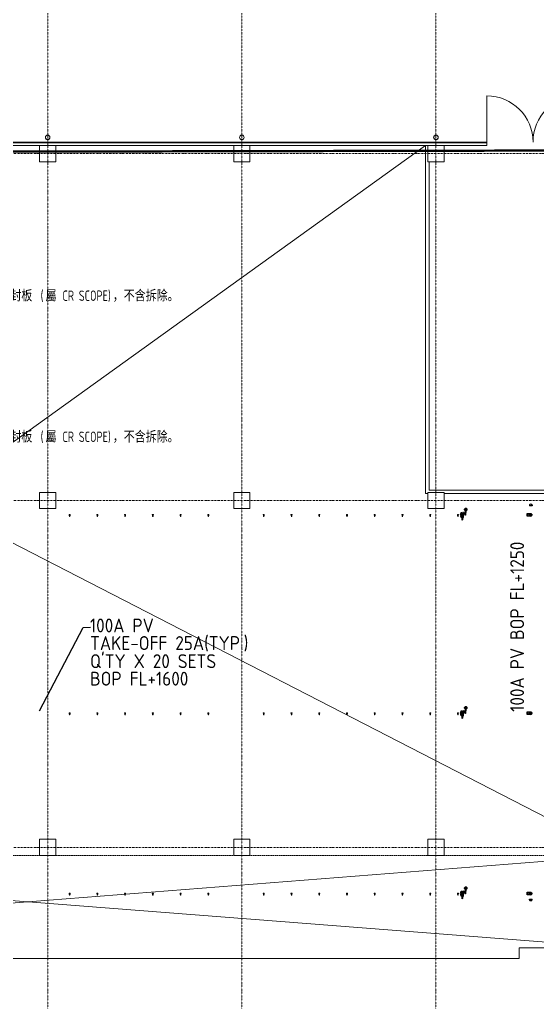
# Model space of a CAD drawing. Extents: x -122301 to 290600, y -29000 to 395522.
# Drawn here: x 217187 to 239587, y 53300 to 95792 of the extents above; entities that cross this region are included whole.
import ezdxf
from ezdxf.enums import TextEntityAlignment as Align

# ---------------------------------------------------------------- set-up
doc = ezdxf.new("R2010")
doc.units = 0
doc.header["$LTSCALE"] = 10
for name, pattern in [('H12PL2$0$HIDDEN', [0.375, 0.25, -0.125]), ('H12PL2$0$JJP_三點線', [0.9, 0.3, -0.15, 0, -0.15, 0, -0.15, 0, -0.15]), ('XFM7P20PV$0$CENTER', [2, 1.25, -0.25, 0.25, -0.25]), ('XFM7P20PV$0$中心', [29.999999, 12, -6, 6, -6])]:
    doc.linetypes.add(name, pattern=pattern)
for name, color, linetype in [('H12PL2$0$A-OBJE-2D', 252, 'Continuous'), ('H12PL2$0$A-OBJE-MEP', 252, 'Continuous'), ('H12PL2$0$A-WALL-EX', 252, 'Continuous'), ('H12PL2$0$A-WALL-IN', 252, 'Continuous'), ('H12PL2$0$Door', 252, 'Continuous'), ('H12PL2$0$S-COL', 252, 'Continuous'), ('H12PL2$0$S-GRID', 252, 'Continuous'), ('XFDP20$0$A-Cancel Notes', 90, 'Continuous'), ('XFM7P20PV$0$PCWS-16.7-P', 252, 'Continuous'), ('XFM7P20PV$0$PIPE-TEXT', 252, 'Continuous'), ('XFM7P20PV$0$U-PV-PIPE', 252, 'Continuous'), ('XFM7P20PV$0$U-PV-TXT', 252, 'Continuous')]:
    doc.layers.add(name, color=color, linetype=linetype)
doc.styles.add('XFDP20$0$AA-TXT', font='isocp.shx', dxfattribs={"width": 0.8, "bigfont": 'china.shx'})
doc.styles.add('XFM7P20PV$0$aa-txt', font='isocp.shx', dxfattribs={"bigfont": 'chineset'})
doc.styles.add('XFM7P20PV$0$dim-txt', font='isocp.shx', dxfattribs={"width": 0.7, "bigfont": 'chineset'})
doc.dimstyles.new('XFM7P20PV$0$adim-100', dxfattribs={"dimscale": 100, "dimtxt": 0.25, "dimasz": 0.25, "dimexe": 0.1, "dimexo": 0.5, "dimgap": 0.15, "dimtad": 0, "dimdec": 4, "dimtxsty": 'XFM7P20PV$0$dim-txt', "dimcen": -0.025, "dimclrd": 3, "dimclre": 3, "dimclrt": 256, "dimadec": 0, "dimazin": 0, "dimtfac": 1, "dimtdec": 4, "dimtmove": 0, "dimatfit": 3, "dimfxl": 1.25, "dimarcsym": 0})

# ---------------------------------------------------------------- blocks, each defined once
blk = doc.blocks.new('XFDP20')
at = {"layer": 'XFDP20$0$A-Cancel Notes', "style": 'XFDP20$0$AA-TXT'}
for s, p in [('開孔臨時封板  屬', (214887, 83856, 0)), ('，不含拆除。', (221216, 83856, 0)), ('開孔臨時封板  屬', (214887, 77756, 0)), ('，不含拆除。', (221216, 77756, 0))]:
    blk.add_text(s, height=500, dxfattribs=at).set_placement(p, align=Align.MIDDLE_LEFT)
at = {"layer": 'XFDP20$0$A-Cancel Notes', "style": 'XFDP20$0$AA-TXT', "width": 0.8}
for p in [(218096, 83856, 0), (218096, 77756, 0)]:
    blk.add_text('(    CR SCOPE)', height=450, dxfattribs=at).set_placement(p, align=Align.MIDDLE_LEFT)
blk = doc.blocks.new('H12PL2')
at = {"layer": 'H12PL2$0$A-OBJE-2D', "lineweight": 0}
for p, q in [((192000, 59650), (234750, 90350)), ((192000, 85950), (243150, 59650)), ((192000, 55650), (243150, 59650)), ((243150, 55650), (192000, 59650))]:
    blk.add_line(p, q, dxfattribs=at)
blk.add_lwpolyline([(192000, 85950), (192000, 55200), (238800, 55200), (238800, 55650), (243150, 55650)], dxfattribs=at)
at = {"layer": 'H12PL2$0$A-OBJE-2D', "linetype": 'H12PL2$0$HIDDEN', "lineweight": 0}
blk.add_lwpolyline([(243150, 59650), (192000, 59650)], dxfattribs=at)
at = {"layer": 'H12PL2$0$A-OBJE-MEP', "lineweight": 0, "flags": 128}
for points in [[(218495, 90700, 1), (218305, 90700, 1)], [(226895, 90700, 1), (226705, 90700, 1)], [(235295, 90700, 1), (235105, 90700, 1)]]:
    blk.add_lwpolyline(points, format="xyb", close=True, dxfattribs=at)
at = {"layer": 'H12PL2$0$A-OBJE-MEP', "lineweight": 0}
for centre in [(218400, 90700), (226800, 90700), (235200, 90700)]:
    blk.add_circle(centre, 100, dxfattribs=at)
at = {"layer": 'H12PL2$0$A-WALL-EX', "lineweight": 0}
for p, q in [((151700, 90465), (237400, 90465)), ((237400, 90500), (237400, 90465)), ((237400, 90465), (237400, 90385)), ((237400, 90385), (237400, 90350))]:
    blk.add_line(p, q, dxfattribs=at)
at = {"layer": 'H12PL2$0$A-WALL-EX', "lineweight": 0, "flags": 128}
for points in [[(151550, 90350), (237400, 90350)], [(151700, 90500), (237360, 90500)], [(151700, 90500), (237360, 90500)], [(237400, 90500), (151700, 90500)]]:
    blk.add_lwpolyline(points, dxfattribs=at)
at = {"layer": 'H12PL2$0$A-WALL-IN', "lineweight": 0, "flags": 128}
for points in [[(234750, 90350), (234750, 75300)], [(234750, 90350), (234900, 90350)], [(234900, 75450), (234900, 89650)], [(234750, 75300), (234850, 75300)], [(243150, 75450), (234900, 75450)], [(235550, 75300), (243150, 75300)]]:
    blk.add_lwpolyline(points, dxfattribs=at)
at = {"layer": 'H12PL2$0$Door', "lineweight": 0}
for p, q in [((237400, 90500), (237400, 92500)), ((237400, 90500), (237400, 90465)), ((237400, 90500), (237400, 90465)), ((237400, 90465), (237400, 90385)), ((237400, 90465), (237400, 90385)), ((237400, 90385), (237400, 90350))]:
    blk.add_line(p, q, dxfattribs=at)
for centre, start, end in [((237400, 90500), 0, 90), ((241400, 90500), 90, 180)]:
    blk.add_arc(centre, 2000, start, end, dxfattribs=at)
at = {"layer": 'H12PL2$0$S-COL', "lineweight": 0, "flags": 128}
for points in [[(218050, 90350), (218050, 89650), (218750, 89650), (218750, 90350)], [(226450, 90350), (226450, 89650), (227150, 89650), (227150, 90350)], [(234850, 90350), (234850, 89650), (235550, 89650), (235550, 90350)]]:
    blk.add_lwpolyline(points, dxfattribs=at)
for points in [[(218050, 74650), (218750, 74650), (218750, 75350), (218050, 75350)], [(226450, 74650), (227150, 74650), (227150, 75350), (226450, 75350)], [(234850, 74650), (235550, 74650), (235550, 75350), (234850, 75350)], [(218050, 59650), (218750, 59650), (218750, 60350), (218050, 60350)], [(226450, 59650), (227150, 59650), (227150, 60350), (226450, 60350)], [(234850, 59650), (235550, 59650), (235550, 60350), (234850, 60350)]]:
    blk.add_lwpolyline(points, close=True, dxfattribs=at)
at = {"layer": 'H12PL2$0$S-GRID', "linetype": 'H12PL2$0$JJP_三點線', "lineweight": 0}
for p, q in [((218400, 128250), (218400, -28000)), ((226800, 128250), (226800, -28000)), ((235200, 128250), (235200, -28000)), ((-29000, 90000), (289600, 90000)), ((-29000, 75000), (289600, 75000)), ((-29000, 60000), (289600, 60000))]:
    blk.add_line(p, q, dxfattribs=at)
blk.add_blockref('XFDP20', (0, 0))
blk = doc.blocks.new('XFM7P20PV$0$球塞閥-二件式-25A-左側-捷流')
at = {"color": 7, "linetype": 'Continuous', "lineweight": 0, "extrusion": (2.22045e-16, 1, -2.22045e-16)}
for p, q in [((-9, 15), (-18, 0)), ((-18, 0), (-9, -15)), ((-14, 32), (-9, 32)), ((-14, 29), (-14, 32)), ((-9, 29), (-14, 29)), ((-10, 72), (11, 72)), ((-10, 68), (-10, 72)), ((-8, 68), (-10, 68)), ((-8, 36), (-9, 36)), ((-9, 21), (-9, 36)), ((9, 15), (-9, 15)), ((8, 72), (-8, 72)), ((-8, 47), (-8, 70)), ((-8, 47), (0, 47)), ((-8, 42), (-8, 47)), ((-8, 41), (-8, 42)), ((0, 42), (-8, 42)), ((8, 41), (-8, 41)), ((-4, 36), (-8, 36)), ((0, 48), (-4, 48)), ((-4, 47), (-4, 48)), ((-4, 41), (-4, 42)), ((-2, 30), (-2, 35)), ((2, 30), (-2, 30)), ((4, 48), (0, 48)), ((0, 47), (8, 47)), ((0, 42), (0, 47)), ((8, 42), (0, 42)), ((2, 35), (2, 30)), ((3, 32), (3, 29)), ((3, 32), (6, 32)), ((6, 29), (3, 29)), ((4, 47), (4, 48)), ((4, 41), (4, 42)), ((8, 36), (4, 36)), ((6, 32), (7, 32)), ((6, 29), (6, 32)), ((7, 29), (6, 29)), ((7, 32), (7, 29)), ((8, 70), (8, 47)), ((11, 68), (8, 68)), ((8, 42), (8, 47)), ((8, 42), (8, 41)), ((9, 36), (8, 36)), ((8, 32), (17, 32)), ((8, 29), (8, 32)), ((17, 29), (8, 29)), ((9, 32), (9, 36)), ((9, 21), (9, 29)), ((18, 0), (9, 15)), ((9, -15), (18, 0)), ((11, 68), (11, 72)), ((17, 29), (17, 32)), ((-9, -15), (9, -15))]:
    blk.add_line(p, q, dxfattribs=at)
at = {"color": 7, "linetype": 'Continuous', "lineweight": 0}
for centre, radius, start, end in [((0, 0), 23.1, 0, 180), ((0, 0), 23.1, 180, 0), ((-4, 35), 1.42, 0, 58.001), ((4, 35), 1.42, 121.999, 180)]:
    blk.add_arc(centre, radius, start, end, dxfattribs=at)
for points in [[(-8, 70), (-8, 71), (-8, 71), (-8, 71), (-8, 72), (-8, 72), (-8, 72)], [(8, 72), (8, 72), (8, 72), (8, 71), (8, 71), (8, 71), (8, 70)]]:
    blk.add_open_spline(points, degree=3, dxfattribs=at)
for points, knots in [([(-8, 36), (-8, 37), (-8, 38), (-8, 39), (-8, 39), (-8, 40), (-8, 40), (-8, 40), (-8, 41), (-8, 41)], [-6.586857, -6.586857, -6.586857, -6.586857, -4.917672, -4.917672, -3.301294, -3.301294, -1.594864, -1.594864, 0, 0, 0, 0]), ([(-3, 36), (-3, 36), (-3, 36), (-3, 36), (-4, 36), (-4, 36), (-4, 36), (-4, 36)], [-0.7953467, -0.7953467, -0.7953467, -0.7953467, -0.3971684, -0.3971684, -0.1815592, -0.1815592, 0, 0, 0, 0]), ([(4, 36), (4, 36), (4, 36), (4, 36), (3, 36), (3, 36), (3, 36), (3, 36)], [-0.7950738, -0.7950738, -0.7950738, -0.7950738, -0.6135769, -0.6135769, -0.3980416, -0.3980416, 0, 0, 0, 0]), ([(8, 41), (8, 41), (8, 40), (8, 40), (8, 40), (8, 39), (8, 39), (8, 38), (8, 37), (8, 36)], [-6.585553, -6.585553, -6.585553, -6.585553, -4.991005, -4.991005, -3.284912, -3.284912, -1.668854, -1.668854, 0, 0, 0, 0])]:
    blk.add_open_spline(points, degree=3, knots=knots, dxfattribs=at)
blk = doc.blocks.new('XFM7P20PV$0$A$C1EDF0D7A')
at = {"color": 1, "linetype": 'XFM7P20PV$0$CENTER'}
for p, q in [((0, 70.6501), (0, -70.6501)), ((70.6501, 0), (-152.4, 0))]:
    blk.add_line(p, q, dxfattribs=at)
at = {"color": 0}
blk.add_lwpolyline([(0, -57.15), (-152.4, -57.15), (-152.4, 57.15), (0, 57.15)], dxfattribs=at)
blk.add_arc((0, 0), 57.15, 270, 90, dxfattribs=at)
blk = doc.blocks.new('XFM7P20PV$0$球塞閥-二件式-15A-正視-捷流')
blk.add_line((-31, 56), (-31, 51))
at = {"color": 0, "linetype": 'Continuous', "lineweight": 0, "extrusion": (0, 1, -2.22045e-16)}
for p, q in [((-31, 52), (-30, 52)), ((-30, 52), (-11, 30)), ((-10, 32), (-28, 54)), ((-28, 12), (-15, 12)), ((-28, 0), (-28, 12)), ((-28, 0), (-15, 0)), ((-28, -12), (-28, 0)), ((-15, 0), (-15, 16)), ((5, 16), (-15, 16)), ((-11, 30), (-9, 29)), ((8, 32), (-10, 32)), ((-9, 38), (-9, 33)), ((-9, 38), (-5, 38)), ((-5, 33), (-9, 33)), ((-9, 29), (8, 29)), ((-9, 27), (-9, 16)), ((9, 27), (-9, 27)), ((-7, 23), (-6, 23)), ((-7, 20), (-7, 23)), ((-6, 20), (-7, 20)), ((-6, 23), (-3, 23)), ((-6, 20), (-6, 23)), ((-3, 20), (-6, 20)), ((-5, 38), (5, 38)), ((-5, 33), (-5, 38)), ((5, 33), (-5, 33)), ((-4, 39), (-4, 38)), ((4, 39), (-4, 39)), ((-4, 33), (-4, 32)), ((-4, 29), (-4, 27)), ((-3, 20), (-3, 23)), ((4, 38), (4, 39)), ((4, 32), (4, 33)), ((4, 27), (4, 29)), ((5, 38), (9, 38)), ((5, 33), (5, 38)), ((9, 33), (5, 33)), ((5, 16), (5, 0)), ((7, 0), (7, 17)), ((16, 17), (7, 17)), ((9, 33), (9, 38)), ((9, 17), (9, 27)), ((9, 27), (9, 26)), ((9, 27), (12, 27)), ((9, 26), (9, 21)), ((9, 23), (9, 23)), ((9, 21), (12, 21)), ((12, 20), (9, 20)), ((12, 26), (12, 27)), ((12, 21), (12, 26)), ((12, 23), (12, 20)), ((12, 23), (12, 23)), ((16, 0), (16, 17)), ((16, 12), (28, 12)), ((16, 0), (28, 0)), ((28, 12), (28, 0)), ((28, 0), (28, -12)), ((-28, -12), (-15, -12)), ((-15, -16), (-15, 0)), ((5, -16), (-15, -16)), ((5, 0), (5, -16)), ((5, -16), (7, -17)), ((7, -17), (7, 0)), ((16, -17), (7, -17)), ((16, -17), (16, 0)), ((16, -12), (28, -12))]:
    blk.add_line(p, q, dxfattribs=at)
at = {"color": 0, "linetype": 'Continuous', "lineweight": 0, "extrusion": (0, -1, -2.22045e-16)}
blk.add_line((5, 16), (7, 17), dxfattribs=at)
blk.add_lwpolyline([(-31, 56), (-105, 56), (-105, 51), (-31, 51)])
at = {"color": 0, "linetype": 'Continuous', "lineweight": 0}
blk.add_open_spline([(-28, 54), (-28, 54), (-29, 54), (-29, 55), (-30, 55), (-30, 55), (-31, 55)], degree=3, dxfattribs=at)
for points, knots in [([(12, 27), (12, 28), (12, 29), (11, 30), (11, 30), (10, 31), (10, 31), (9, 31), (8, 32), (8, 32)], [-6.586857, -6.586857, -6.586857, -6.586857, -4.917672, -4.917672, -3.301294, -3.301294, -1.594864, -1.594864, 0, 0, 0, 0]), ([(8, 29), (8, 29), (8, 29), (9, 29), (9, 29), (9, 28), (9, 28), (9, 28), (9, 28), (9, 27)], [-2.501227, -2.501227, -2.501227, -2.501227, -1.860628, -1.860628, -1.243575, -1.243575, -0.629521, -0.629521, 0, 0, 0, 0]), ([(9, 27), (9, 27), (9, 27), (9, 27), (9, 27), (9, 27), (9, 27), (9, 27), (9, 27), (9, 27)], [-0.7942743, -0.7942743, -0.7942743, -0.7942743, -0.7152172, -0.7152172, -0.6166439, -0.6166439, -0.3978503, -0.3978503, 0, 0, 0, 0]), ([(12, 27), (12, 27), (12, 27), (12, 27), (12, 27), (12, 27), (12, 27), (12, 27)], [-0.7953467, -0.7953467, -0.7953467, -0.7953467, -0.3971684, -0.3971684, -0.1815592, -0.1815592, 0, 0, 0, 0])]:
    blk.add_open_spline(points, degree=3, knots=knots, dxfattribs=at)
blk = doc.blocks.new('XFM7P20PV$0$SC-100-壓力表')
for p, q in [((-0.8, 1.1), (9.2, 1.1)), ((-0.8, -1.1), (9.2, -1.1))]:
    blk.add_line(p, q)
at = {"linetype": 'ByBlock'}
for p, q in [((16, 1.1), (14.8, 1.1)), ((17.9, 1.2), (16.2, 1.2)), ((18.7, 1.1), (18.2, 1.1)), ((20.8, 3.6), (21.5, 2.8)), ((21.4, 0.1), (26.1, 1.9)), ((22.4, 1), (21.4, 0.1)), ((22.7, 0.1), (21.4, 0.1)), ((22.1, 4.3), (22.4, 3.3)), ((26.1, 1.9), (22.4, 1)), ((26.1, 1.9), (22.7, 0.1)), ((23.5, 4.5), (23.5, 3.5)), ((24.9, 4.3), (24.6, 3.3)), ((26.1, 3.6), (25.5, 2.8)), ((27.1, 2.6), (26.3, 2)), ((27.8, 1.4), (26.8, 1.1)), ((28, 0), (26.9, 0)), ((16, -1.1), (14.8, -1.1)), ((17.9, -1.2), (16.2, -1.2)), ((18.7, -1.1), (18.2, -1.1)), ((20.8, -3.6), (21.5, -2.8)), ((22.1, -4.3), (22.4, -3.3)), ((23.5, -4.5), (23.5, -3.5)), ((24.9, -4.3), (24.6, -3.3)), ((26.1, -3.6), (25.5, -2.8)), ((27.1, -2.6), (26.3, -2)), ((27.8, -1.4), (26.8, -1.1))]:
    blk.add_line(p, q, dxfattribs=at)
for points in [[(16, -1.6), (16, 1.6)], [(16.2, 2), (17.9, 2)], [(18.2, 1.6), (18.2, -1.6)], [(17.9, -2), (16.2, -2)]]:
    blk.add_lwpolyline(points, dxfattribs=at)
for radius in [4.95, 4.5]:
    blk.add_circle((23.5, 0), radius, dxfattribs=at)
blk.add_arc((0, 0), 1.33, 126.8699, 233.1301)
for centre, radius, start, end in [((16.5, 1.6), 0.483, 120.3244, 239.6756), ((19, 0), 2.99, 156.947, 203.053), ((17.7, 1.6), 0.483, 300.3244, 59.6756), ((15.2, 0), 2.99, 336.947, 23.053), ((16.5, -1.6), 0.483, 120.3244, 239.6756), ((17.7, -1.6), 0.483, 300.3244, 59.6756)]:
    blk.add_arc(centre, radius, start, end, dxfattribs=at)
for p in [(19, 0), (19.2, 1.4), (19.8, 2.6), (20.8, 3.6), (22.1, 4.3), (23.5, 4.5), (24.9, 4.3), (26.1, 3.6), (27.1, 2.6), (27.8, 1.4), (28, 0), (19.2, -1.4), (22.1, -4.3), (23.5, -4.5), (27.1, -2.6), (27.8, -1.4)]:
    blk.add_point(p, dxfattribs=at)
at = {"xscale": -0.1, "yscale": 0.1, "zscale": 0.1, "rotation": 180}
blk.add_blockref('XFM7P20PV$0$球塞閥-二件式-15A-正視-捷流', (12, 0), dxfattribs=at)
blk = doc.blocks.new('XFM7P20PV$0$A$C4b812c41')
at = {"color": 1, "linetype": 'ByBlock'}
for p, q in [((10, 59), (328, 59)), ((82, 81), (67, 95)), ((103, 86), (103, 32)), ((125, 38), (139, 23))]:
    blk.add_line(p, q, dxfattribs=at)
at = {"color": 3, "linetype": 'ByBlock'}
for p, q in [((19, 59), (19, 59)), ((19, 59), (19, 59)), ((23, 63), (51, 63)), ((23, 56), (51, 56)), ((38, 83), (37, 63)), ((37, 56), (38, 35)), ((40, 85), (38, 83)), ((38, 83), (56, 83)), ((38, 35), (40, 33)), ((38, 35), (56, 35)), ((40, 85), (57, 85)), ((40, 33), (57, 33)), ((59, 58), (59, 60)), ((59, 60), (67, 60)), ((59, 58), (67, 58)), ((60, 52), (65, 53)), ((62, 44), (67, 46)), ((64, 70), (64, 68)), ((65, 37), (72, 41)), ((67, 63), (67, 65)), ((67, 60), (67, 58)), ((72, 94), (68, 87)), ((68, 87), (72, 81)), ((70, 31), (73, 34)), ((72, 94), (79, 94)), ((72, 81), (79, 81)), ((73, 59), (87, 68)), ((73, 59), (87, 50)), ((75, 26), (78, 29)), ((83, 87), (79, 94)), ((79, 81), (83, 87)), ((81, 21), (85, 28)), ((85, 128), (85, 121)), ((88, 18), (90, 22)), ((93, 136), (97, 136)), ((94, 76), (122, 76)), ((94, 43), (122, 43)), ((96, 16), (97, 20)), ((97, 136), (97, 131)), ((102, 125), (97, 131)), ((101, 65), (107, 65)), ((101, 54), (107, 54)), ((102, 15), (102, 23)), ((104, 23), (102, 23)), ((104, 15), (102, 15)), ((103, 31), (103, 88)), ((103, 31), (103, 88)), ((103, 78), (103, 39)), ((103, 70), (103, 49)), ((103, 70), (103, 49)), ((103, 70), (103, 49)), ((104, 15), (104, 23)), ((105, 125), (108, 129)), ((108, 17), (108, 21)), ((110, 17), (110, 21)), ((113, 124), (111, 129)), ((112, 24), (111, 24)), ((112, 22), (111, 22)), ((112, 16), (111, 16)), ((112, 15), (111, 15)), ((113, 17), (113, 21)), ((115, 17), (115, 21)), ((116, 124), (120, 128)), ((125, 122), (123, 127)), ((128, 37), (124, 31)), ((124, 31), (128, 25)), ((127, 121), (132, 124)), ((128, 74), (207, 74)), ((128, 45), (207, 45)), ((128, 37), (135, 38)), ((128, 25), (135, 25)), ((135, 117), (134, 122)), ((139, 31), (135, 38)), ((135, 25), (139, 31)), ((137, 116), (143, 118)), ((145, 111), (145, 116)), ((147, 109), (152, 110)), ((161, 30), (147, 30)), ((163, 32), (148, 32)), ((153, 103), (154, 108)), ((155, 101), (160, 101)), ((160, 93), (162, 98)), ((161, 91), (167, 90)), ((163, 32), (161, 30)), ((163, 41), (163, 32)), ((165, 83), (168, 88)), ((172, 41), (165, 41)), ((166, 81), (171, 79)), ((170, 74), (172, 76)), ((207, 74), (228, 72)), ((207, 45), (228, 46)), ((228, 72), (310, 72)), ((228, 46), (310, 46))]:
    blk.add_line(p, q, dxfattribs=at)
for points in [[(81, 109), (0, 109), (0, 85), (57, 85)], [(85, 10), (0, 10), (0, 33), (57, 33)], [(85, 119), (37, 119), (37, 109)], [(170, 10), (170, 0), (37, 0), (37, 10)], [(207, 33), (207, 10), (121, 10)], [(170, 109), (170, 119), (135, 119)], [(207, 85), (207, 109), (145, 109)], [(163, 33), (207, 33)], [(166, 85), (207, 85)]]:
    blk.add_lwpolyline(points, dxfattribs=at)
for points in [[(64, 70, 0.120011), (63, 69, 0.104957), (62, 68, 0.088923), (61, 68, 0.080167), (61, 66, 0.080167), (61, 65, 0.088923), (62, 64, 0.104957), (63, 64, 0.120011), (64, 63, 0.120011), (65, 64, 0.104957), (66, 64, 0.088923), (66, 65, 0.088923)], [(64, 68, 0.120011), (63, 68, 0.104957), (63, 68, 0.088923), (63, 67, 0.080167), (63, 66, 0.080167), (63, 66, 0.088923), (63, 65, 0.104957), (63, 65, 0.120011), (64, 65, 0.120011), (64, 65, 0.104957), (65, 65, 0.088923), (65, 66)], [(67, 63, 0.108254), (68, 64, 0.102013), (69, 64, 0.094273), (70, 65, 0.089446), (70, 66, 0.089446), (70, 68, 0.094273), (69, 69, 0.102013), (68, 69, 0.108254), (67, 70, 0.108254), (66, 69, 0.207462), (65, 68, -0.005899), (65, 66)], [(67, 65, 0.108254), (68, 65, 0.102013), (68, 65, 0.094273), (68, 66, 0.089446), (69, 66, 0.089446), (68, 67, 0.094273), (68, 68, 0.102013), (68, 68, 0.108254), (67, 68, 0.088886), (67, 68, 0.178069), (67, 67, -0.005748), (66, 66, -0.005748)]]:
    blk.add_lwpolyline(points, format="xyb", dxfattribs=at)
for centre in [(76, 87), (131, 31)]:
    blk.add_circle(centre, 5.1, dxfattribs=at)
for centre, radius, start, end in [((23, 59), 3.22, 90, 180), ((23, 59), 3.22, 180, 270), ((103, 59), 52.9, 121.1866, 328.8134), ((63, 66), 1.88, 341.6663, 342.6546), ((66, 66), 0.559, 333.604, 355.7622), ((66, 121), 19.3, 301.1866, 0), ((93, 128), 7.74, 90, 180), ((111, 59), 25.7, 143.7197, 216.2803), ((94, 72), 3.87, 90, 143.7197), ((94, 46), 3.87, 216.2803, 270), ((101, 59), 5.71, 90, 270), ((103, 126), 1.7, 217.5, 322.5), ((107, 59), 5.71, 270, 90), ((109, 128), 1.7, 27.5, 142.5), ((111, 21), 2.76, 90, 180), ((111, 17), 2.76, 180, 270), ((111, 21), 1.26, 90, 180), ((111, 17), 1.26, 180, 270), ((112, 21), 2.76, 0, 90), ((112, 21), 1.26, 0, 90), ((112, 17), 1.26, 270, 0), ((112, 17), 2.76, 270, 0), ((115, 125), 1.7, 207.5, 312.5), ((121, 126), 1.7, 17.5, 132.5), ((128, 85), 10.5, 233.1301, 270), ((128, 34), 10.5, 90, 126.8699), ((126, 122), 1.7, 197.5, 302.5), ((133, 122), 1.7, 7.5, 122.5), ((137, 117), 1.7, 187.5, 292.5), ((143, 116), 1.7, 357.5, 112.5), ((146, 110), 1.7, 177.5, 282.5), ((165, 22), 19.3, 90, 148.8134), ((152, 108), 1.7, 347.5, 102.5), ((155, 102), 1.7, 167.5, 272.5), ((160, 99), 1.7, 337.5, 92.5), ((161, 93), 1.7, 157.5, 262.5), ((166, 82), 1.7, 147.5, 252.5), ((166, 89), 1.7, 327.5, 82.5), ((171, 77), 1.7, 317.5, 72.5), ((172, 49), 7.74, 270, 325.8229), ((310, 59), 13, 270, 90)]:
    blk.add_arc(centre, radius, start, end, dxfattribs=at)
at = {"color": 1, "linetype": 'ByBlock'}
for start, end in [(121.8333, 148.1667), (301.8333, 328.1667)]:
    blk.add_arc((104, 59), 39.6, start, end, dxfattribs=at)
blk = doc.blocks.new('XFM7P20PV$0$100  PV SUBMAIN')
at = {"layer": 'XFM7P20PV$0$PCWS-16.7-P', "xscale": -10, "yscale": 10, "zscale": 10, "rotation": 270}
blk.add_blockref('XFM7P20PV$0$SC-100-壓力表', (236487, 36510), dxfattribs=at)
at = {"layer": 'XFM7P20PV$0$U-PV-PIPE', "xscale": -1}
for name, p, rotation in [('XFM7P20PV$0$A$C4b812c41', (236398, 36613), 90), ('XFM7P20PV$0$球塞閥-二件式-25A-左側-捷流', (219350, 36510), 180), ('XFM7P20PV$0$球塞閥-二件式-25A-左側-捷流', (220551, 36510), 180), ('XFM7P20PV$0$球塞閥-二件式-25A-左側-捷流', (221750, 36510), 180), ('XFM7P20PV$0$球塞閥-二件式-25A-左側-捷流', (222950, 36510), 180), ('XFM7P20PV$0$球塞閥-二件式-25A-左側-捷流', (224150, 36510), 180), ('XFM7P20PV$0$球塞閥-二件式-25A-左側-捷流', (225351, 36510), 180), ('XFM7P20PV$0$球塞閥-二件式-25A-左側-捷流', (227750, 36510), 180), ('XFM7P20PV$0$球塞閥-二件式-25A-左側-捷流', (228951, 36510), 180), ('XFM7P20PV$0$球塞閥-二件式-25A-左側-捷流', (230150, 36510), 180), ('XFM7P20PV$0$球塞閥-二件式-25A-左側-捷流', (231350, 36510), 180), ('XFM7P20PV$0$球塞閥-二件式-25A-左側-捷流', (232550, 36510), 180), ('XFM7P20PV$0$球塞閥-二件式-25A-左側-捷流', (233751, 36510), 180), ('XFM7P20PV$0$球塞閥-二件式-25A-左側-捷流', (234951, 36510), 180), ('XFM7P20PV$0$球塞閥-二件式-25A-左側-捷流', (236150, 36510), 180)]:
    blk.add_blockref(name, p, dxfattribs=dict(at, rotation=rotation))
at = {"layer": 'XFM7P20PV$0$U-PV-PIPE'}
blk.add_blockref('XFM7P20PV$0$A$C1EDF0D7A', (239300, 36510), dxfattribs=at)
blk = doc.blocks.new('XFM7P20PV$0$Ca-100')
for p, q in [((-5.7, 0), (5.7, 0)), ((5.7, -3.2), (5.7, 0)), ((-5.7, -3.2), (-5.7, 0))]:
    blk.add_line(p, q)
for centre, radius, start, end in [((-3.4, -3.2), 2.3, 180, 241.886), ((0, 3.2), 9.54, 241.886, 298.114), ((3.4, -3.2), 2.3, 298.114, 360)]:
    blk.add_arc(centre, radius, start, end)
blk = doc.blocks.new('XFM7P20PV')
at = {"color": 1, "linetype": 'XFM7P20PV$0$中心', "ltscale": 200, "const_width": 100}
blk.add_lwpolyline([(175950, 90000), (244005.38004, 90140.81561), (243787.26214, -890.81561), (175895.58586, -799.90253)], close=True, dxfattribs=at)
for p in [(0, 37865), (0, 29290), (0, 21490)]:
    blk.add_blockref('XFM7P20PV$0$100  PV SUBMAIN', p)
at = {"layer": 'XFM7P20PV$0$U-PV-PIPE', "xscale": 10, "yscale": 10, "zscale": 10, "rotation": 180}
blk.add_blockref('XFM7P20PV$0$Ca-100', (239299.99152, 74775.20767), dxfattribs=at)
at = {"layer": 'XFM7P20PV$0$U-PV-PIPE', "xscale": 10, "yscale": 10, "zscale": 10}
blk.add_blockref('XFM7P20PV$0$Ca-100', (239300, 57762.5542, 0), dxfattribs=at)
at = {"layer": 'XFM7P20PV$0$U-PV-TXT', "style": 'XFM7P20PV$0$aa-txt'}
blk.add_text('100A PV BOP FL+1250', height=600, rotation=90, dxfattribs=at).set_placement((238711.69225, 65862.98322, 0), align=Align.MIDDLE_LEFT)
at = {"layer": 'XFM7P20PV$0$U-PV-TXT', "extrusion": (0, 0, -1), "style": 'XFM7P20PV$0$aa-txt', "text_generation_flag": 2}
for s, p in [('100A PV', (-220228.77318, 69297.32407, 0)), ('TAKE-OFF 25A(TYP.)', (-220235.12161, 68535.67918, 0)), ("Q'TY X 20 SETS", (-220235.12161, 67752.70417, 0)), ('BOP FL+1600', (-220235.12161, 66995.57001, 0))]:
    blk.add_text(s, height=600, dxfattribs=at).set_placement(p)
at = {"layer": 'XFM7P20PV$0$PIPE-TEXT'}
blk.add_leader([(218039.96097, 65910.24328), (219941.65014, 69515.25706), (220253.55866, 69515.96409)], dimstyle='XFM7P20PV$0$adim-100', override={"dimasz": 1}, dxfattribs=at)

msp = doc.modelspace()

# ---------------------------------------------------------------- block references
for name in ['XFM7P20PV', 'H12PL2']:
    msp.add_blockref(name, (0, 0))

doc.saveas('drawing.dxf')
